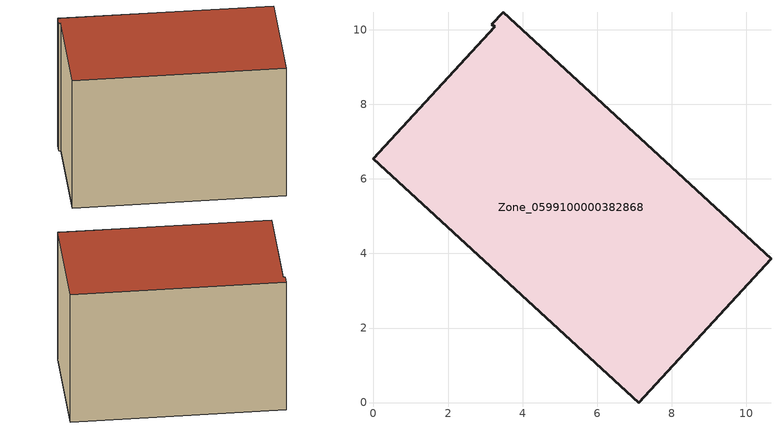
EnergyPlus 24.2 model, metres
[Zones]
Zone_0599100000382868
 floor ground (C_G): 10.66,3.86 7.12,0 0,6.54 3.25,10.08 3.17,10.15 3.48,10.47 z0
 wall outside (C_F): 7.12,0 10.66,3.86 3.48,10.47 3.17,10.15 3.25,10.08 0,6.54 7.12,0 z0:6.79
 roof outside (C_R): 0,6.54 7.12,0 10.66,3.86 3.48,10.47 3.17,10.15 3.25,10.08 z6.79
[BUILDING]
Pand.0599100000382868: North Axis=0; Terrain=City; Loads Convergence Tolerance Value=0.04; Temperature Convergence Tolerance Value=0.4; Solar Distribution=FullExterior; Maximum Number of Warmup Days=25; Minimum Number of Warmup Days=1
[Site:Location]
Rotterdam.The.Hague.AP_ZH_NLD Design_Conditions: Latitude=51.96; Longitude=4.45; Time Zone=1; Elevation=-4.5
[SITE:GROUNDTEMPERATURE:BUILDINGSURFACE]
18, 18, 18, 18, 18, 18, 18, 18, 18, 18, 18, 18
[MATERIAL] Thermal Absorptance=0.9; Solar Absorptance=0.7; Visible Absorptance=0.7
Name | Roughness | Thickness | Conductivity | Density | Specific Heat
G.TI.1992-2005 | MediumSmooth | 0.15 | 0.06 | 540 | 1210
F.TI.1992-2005 | Rough | 0.3 | 0.12 | 1920 | 840
R.TI.1992-2005 | MediumRough | 0.2 | 0.08 | 1500 | 1000
[CONSTRUCTION]
C_G: G.TI.1992-2005
C_F: F.TI.1992-2005
C_R: R.TI.1992-2005
[ZONE]
Zone_0599100000382868: Type=1; Multiplier=1; Ceiling Height=Autocalculate; Volume=Autocalculate; Floor Area=autocalculate; Part of Total Floor Area=Yes
[ZONEINFILTRATION:DESIGNFLOWRATE]
Infil_Zone_0599100000382868: Zone or ZoneList or Space or SpaceList=Zone_0599100000382868; Schedule=AlwaysOn; Design Flow Rate Calculation Method=Flow/Area; Flow Rate per Floor Area=0.0015; Constant Term Coefficient=1; Temperature Term Coefficient=0; Velocity Term Coefficient=0; Velocity Squared Term Coefficient=0
[HVACTEMPLATE:ZONE:IDEALLOADSAIRSYSTEM]
Zone_0599100000382868: Maximum Heating Supply Air Temperature=50; Minimum Cooling Supply Air Temperature=13; Maximum Heating Supply Air Humidity Ratio=0.0156; Minimum Cooling Supply Air Humidity Ratio=0.0077; Heating Limit=NoLimit; Cooling Limit=NoLimit; Dehumidification Control Type=ConstantSensibleHeatRatio; Cooling Sensible Heat Ratio=0.7; Dehumidification Setpoint=60; Humidification Control Type=None; Humidification Setpoint=30; Outdoor Air Method=None; Outdoor Air Flow Rate per Person=0.00944; Outdoor Air Flow Rate per Zone Floor Area=0; Outdoor Air Flow Rate per Zone=0; Demand Controlled Ventilation Type=None; Outdoor Air Economizer Type=NoEconomizer; Heat Recovery Type=None; Sensible Heat Recovery Effectiveness=0.7; Latent Heat Recovery Effectiveness=0.65
[ZONECONTROL:THERMOSTAT]
ThermostatControl_Zone_0599100000382868: Zone or ZoneList=Zone_0599100000382868; Control Type Schedule=DualSetpointControlType; Control 1=Thermostat_Zone_0599100000382868; Temperature Difference Between Cutout And Setpoint=0
[THERMOSTATSETPOINT:DUALSETPOINT]
Thermostat_Zone_0599100000382868: Heating Setpoint Temperature Schedule=HeatingSetpoint_Zone_0599100000382868; Cooling Setpoint Temperature Schedule=CoolingSetpoint_Zone_0599100000382868
[SCHEDULE:COMPACT]
HeatingSetpoint_Zone_0599100000382868: Through: 12/31, For: AllDays, Until: 24:00, 21
CoolingSetpoint_Zone_0599100000382868: Through: 12/31, For: AllDays, Until: 24:00, 24
DualSetpointControlType: Through: 12/31, For: AllDays, Until: 24:00, 4
AlwaysOn: Through: 12/31, For: AllDays, Until: 24:00, 1
